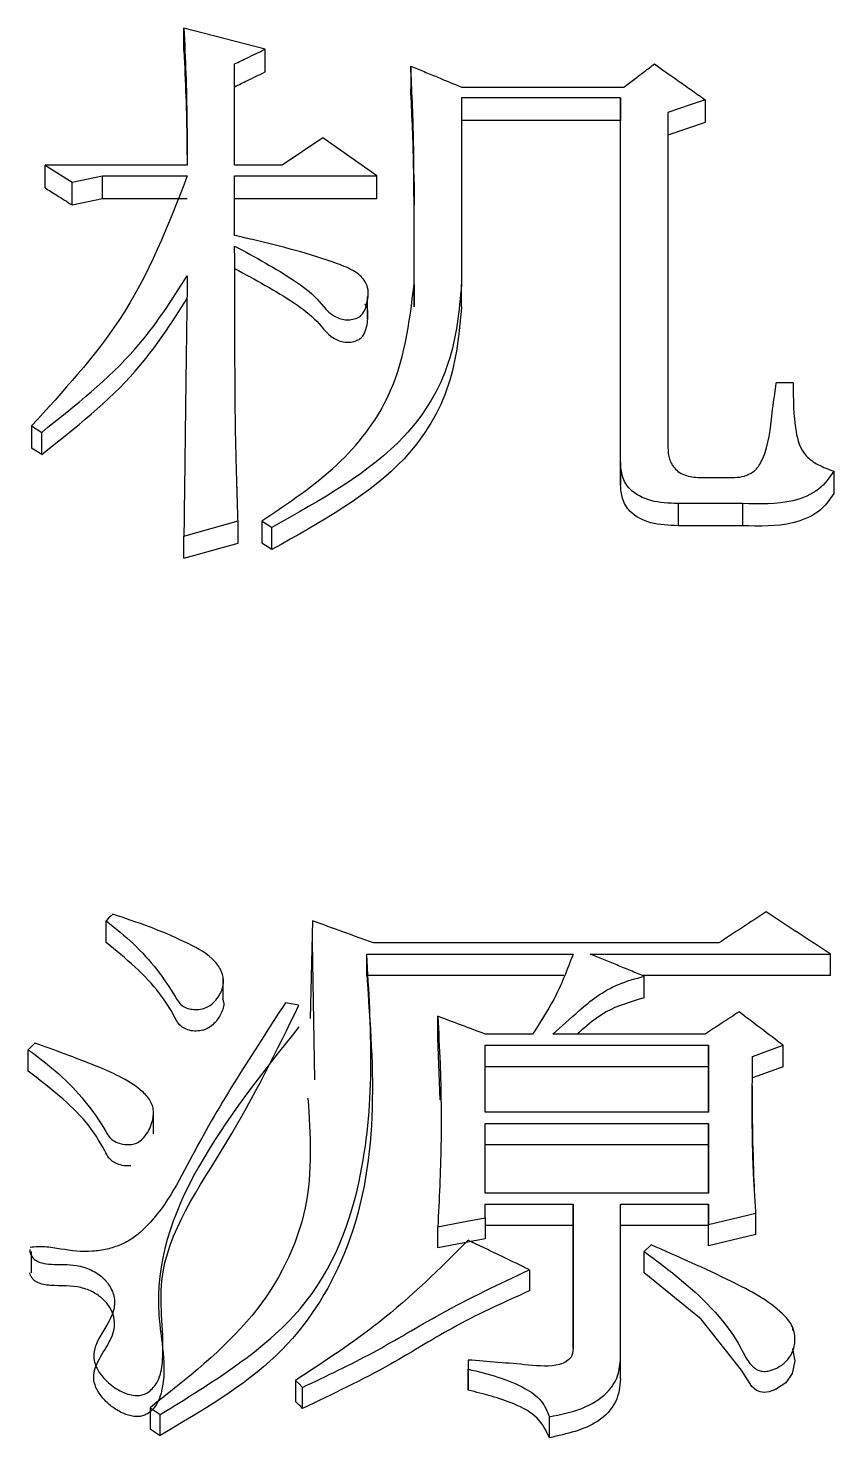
# Model space of a CAD drawing. Header units: millimetres. Extents: x 2344 to 4024, y 1094 to 2282.
# Drawn here: x 2718.552 to 2721.126, y 2088.911 to 2093.414 of the extents above; entities that cross this region are included whole.
import ezdxf

# ---------------------------------------------------------------- set-up
doc = ezdxf.new("R2010")
doc.units = ezdxf.units.MM

msp = doc.modelspace()

# ---------------------------------------------------------------- linework, layer by layer
at = {"color": 7, "linetype": 'Continuous', "lineweight": 25}
for p, q in [((2719.3091, 2093.3472), (2719.0494, 2093.4144)), ((2719.0494, 2093.3415), (2719.0494, 2093.4144)), ((2719.3091, 2093.2745), (2719.3091, 2093.3472)), ((2719.2117, 2092.9763), (2719.2117, 2093.3002)), ((2719.7742, 2093.2934), (2719.7742, 2093.2208)), ((2719.9365, 2093.2261), (2720.4557, 2093.2261)), ((2719.9365, 2093.1924), (2719.9365, 2092.5958)), ((2720.4449, 2093.1924), (2719.9365, 2093.1924)), ((2720.4449, 2092.0268), (2720.4449, 2093.1924)), ((2720.4449, 2093.1924), (2720.4449, 2093.1199)), ((2720.7153, 2093.1857), (2720.7153, 2093.1132)), ((2720.4449, 2093.1199), (2719.9365, 2093.1199)), ((2720.4449, 2091.9558), (2720.4449, 2093.1199)), ((2720.5963, 2093.1452), (2720.5963, 2092.075)), ((2720.7153, 2093.1132), (2720.5963, 2093.0727)), ((2719.493, 2093.0642), (2719.3631, 2092.9763)), ((2719.666, 2092.9424), (2719.493, 2093.0642)), ((2718.6059, 2092.9763), (2718.6925, 2092.9221)), ((2719.0603, 2092.9763), (2718.6059, 2092.9763)), ((2718.6059, 2092.9041), (2718.6059, 2092.9763)), ((2718.6925, 2092.9221), (2718.7898, 2092.9425)), ((2718.7898, 2092.9425), (2719.0602, 2092.9425)), ((2718.7898, 2092.8702), (2718.7898, 2092.9425)), ((2719.3631, 2092.9763), (2719.2117, 2092.9763)), ((2719.2117, 2092.9425), (2719.666, 2092.9424)), ((2719.2117, 2092.7525), (2719.2117, 2092.9425)), ((2719.666, 2092.8702), (2719.666, 2092.9424)), ((2718.6925, 2092.8499), (2718.6925, 2092.9221)), ((2719.785, 2092.5958), (2719.785, 2092.9221)), ((2719.785, 2092.9221), (2719.785, 2092.8499)), ((2718.6925, 2092.8499), (2718.7898, 2092.8702)), ((2718.7898, 2092.8702), (2719.0602, 2092.8702)), ((2719.2117, 2092.8702), (2719.666, 2092.8702)), ((2719.785, 2092.5241), (2719.785, 2092.8499)), ((2719.785, 2092.5958), (2719.785, 2092.5241)), ((2719.9365, 2092.5241), (2719.9365, 2092.5958)), ((2719.6367, 2092.4845), (2719.6367, 2092.557)), ((2720.9966, 2092.2812), (2720.9425, 2092.2812)), ((2718.5627, 2092.1439), (2718.5951, 2092.1233)), ((2718.5627, 2092.1439), (2718.5627, 2092.0727)), ((2718.5951, 2092.0521), (2718.5951, 2092.1233)), ((2718.5951, 2092.0521), (2718.5627, 2092.0727)), ((2720.4449, 2092.0268), (2720.4449, 2091.9558)), ((2721.1264, 2091.9993), (2721.1264, 2091.9283)), ((2720.7045, 2091.9785), (2720.8019, 2091.9785)), ((2720.8343, 2091.8957), (2720.6288, 2091.8957)), ((2720.6288, 2091.8957), (2720.6288, 2091.8248)), ((2720.8343, 2091.8957), (2720.8343, 2091.8248)), ((2719.0495, 2091.792), (2719.2225, 2091.8404)), ((2719.2225, 2091.7696), (2719.2225, 2091.8404)), ((2719.3307, 2091.7489), (2719.3307, 2091.8196)), ((2720.8343, 2091.8248), (2720.6288, 2091.8248)), ((2719.0495, 2091.7212), (2719.0495, 2091.792)), ((2719.3307, 2091.7489), (2719.2982, 2091.7696)), ((2718.8007, 2090.4938), (2718.8007, 2090.563)), ((2719.4605, 2090.5629), (2719.4525, 2090.2512)), ((2719.4675, 2090.0553), (2719.4605, 2090.4938)), ((2720.7586, 2090.4921), (2719.6552, 2090.4921)), ((2719.6336, 2090.4567), (2720.2934, 2090.4567)), ((2719.6336, 2090.3877), (2719.6336, 2090.4567)), ((2720.3475, 2090.4567), (2721.1156, 2090.4567)), ((2721.1156, 2090.3877), (2721.1156, 2090.4567)), ((2719.1747, 2090.3141), (2719.1747, 2090.3838)), ((2720.2639, 2090.3877), (2719.6336, 2090.3877)), ((2721.1156, 2090.3877), (2720.5159, 2090.3877)), ((2720.5206, 2090.3168), (2720.5206, 2090.3857)), ((2719.4173, 2090.2934), (2719.374, 2090.3005)), ((2719.8608, 2090.1891), (2719.8608, 2090.2579)), ((2720.1637, 2090.2009), (2720.0122, 2090.2009)), ((2720.7153, 2090.2009), (2720.2286, 2090.2009)), ((2718.5519, 2090.0826), (2718.5519, 2090.1511)), ((2719.8687, 2089.991), (2719.8608, 2090.1891)), ((2720.0122, 2090.1653), (2720.7261, 2090.1653)), ((2720.0122, 2089.9512), (2720.0122, 2090.1653)), ((2720.7261, 2090.1653), (2720.7261, 2089.9512)), ((2720.7261, 2090.0967), (2720.7261, 2090.1653)), ((2720.9641, 2090.0967), (2720.9641, 2090.1653)), ((2720.8668, 2090.0611), (2720.8668, 2090.1297)), ((2720.7261, 2090.0967), (2720.0122, 2090.0967)), ((2720.7261, 2089.9512), (2720.7261, 2090.0967)), ((2720.9641, 2090.0967), (2720.8668, 2090.0611)), ((2718.9528, 2089.8827), (2718.9528, 2089.9518)), ((2720.7261, 2089.9512), (2720.0122, 2089.9512)), ((2720.0122, 2089.9155), (2720.7261, 2089.9155)), ((2720.0122, 2089.6933), (2720.0122, 2089.9155)), ((2720.7261, 2089.8472), (2720.7261, 2089.9155)), ((2720.7261, 2089.9155), (2720.7261, 2089.6933)), ((2720.7261, 2089.8472), (2720.0122, 2089.8472)), ((2720.7261, 2089.6933), (2720.7261, 2089.8472)), ((2720.7261, 2089.6933), (2720.0122, 2089.6933)), ((2720.0122, 2089.6574), (2720.2935, 2089.6574)), ((2720.0122, 2089.6143), (2720.0122, 2089.6574)), ((2720.2935, 2089.6574), (2720.2935, 2089.1959)), ((2720.2935, 2089.5894), (2720.2935, 2089.6574)), ((2720.4449, 2089.6574), (2720.7261, 2089.6574)), ((2720.4449, 2089.1669), (2720.4449, 2089.6574)), ((2720.7261, 2089.6574), (2720.7261, 2089.5927)), ((2720.7261, 2089.5894), (2720.7261, 2089.6574)), ((2720.0122, 2089.6143), (2720.0122, 2089.5464)), ((2720.8776, 2089.5607), (2720.8776, 2089.6286)), ((2719.8608, 2089.5177), (2719.8608, 2089.5855)), ((2720.2935, 2089.5894), (2720.0122, 2089.5894)), ((2720.2935, 2089.1958), (2720.2935, 2089.5894)), ((2720.7261, 2089.5894), (2720.4449, 2089.5894)), ((2720.7261, 2089.5248), (2720.7261, 2089.5927)), ((2720.7261, 2089.5248), (2720.7261, 2089.5894)), ((2720.8776, 2089.5607), (2720.7261, 2089.5248)), ((2720.0122, 2089.5464), (2719.8608, 2089.5177)), ((2720.5423, 2089.5279), (2720.5206, 2089.5063)), ((2718.5627, 2089.4381), (2718.5627, 2089.5059)), ((2720.1536, 2089.4483), (2720.1536, 2089.3806)), ((2720.9954, 2089.254), (2720.9954, 2089.2629)), ((2719.9581, 2089.1597), (2719.9581, 2089.1307)), ((2719.9581, 2089.1597), (2719.9581, 2089.0924)), ((2720.4449, 2089.0996), (2720.4449, 2089.1669)), ((2720.9954, 2089.1948), (2720.9954, 2089.1962)), ((2719.9581, 2089.0634), (2719.9581, 2089.1307)), ((2719.4065, 2089.0944), (2719.4065, 2089.0272)), ((2719.4284, 2089.0052), (2719.4284, 2089.0724)), ((2718.9413, 2089.0074), (2718.9737, 2088.9856)), ((2718.9413, 2089.0074), (2718.9413, 2088.9403)), ((2718.9737, 2088.9186), (2718.9737, 2088.9856)), ((2720.2177, 2088.9113), (2720.2177, 2088.9783))]:
    msp.add_line(p, q, dxfattribs=at)
at = {"color": 7, "linetype": 'Continuous', "lineweight": 25, "flags": 128}
for points in [[(2720.7153, 2093.1857), (2720.6705, 2093.1704), (2720.6334, 2093.1578), (2720.5963, 2093.1452)], [(2719.2982, 2091.8404), (2719.3064, 2091.8352), (2719.3145, 2091.83), (2719.3226, 2091.8248), (2719.3307, 2091.8196)], [(2719.2982, 2091.8404), (2719.2982, 2091.8094), (2719.2982, 2091.7895), (2719.2982, 2091.7696)], [(2719.0495, 2091.7212), (2719.0959, 2091.7342), (2719.1424, 2091.7472), (2719.2225, 2091.7696)], [(2718.8223, 2090.5842), (2718.8168, 2090.5788), (2718.8088, 2090.5708), (2718.8007, 2090.5629)], [(2718.5735, 2090.1725), (2718.568, 2090.1671), (2718.56, 2090.1591), (2718.5519, 2090.1511)], [(2720.8668, 2090.1297), (2720.9155, 2090.1475), (2720.9641, 2090.1653)], [(2719.8608, 2089.5855), (2719.9365, 2089.5999), (2720.0122, 2089.6143)], [(2720.7261, 2089.5927), (2720.8019, 2089.6107), (2720.8776, 2089.6286)], [(2720.5206, 2089.4386), (2720.5206, 2089.4633), (2720.5206, 2089.4848), (2720.5206, 2089.5063)], [(2720.9942, 2089.195), (2721.0019, 2089.1576), (2720.9931, 2089.1164), (2720.973, 2089.0874), (2720.9405, 2089.0652), (2720.9201, 2089.0582), (2720.9033, 2089.0563), (2720.8905, 2089.0581), (2720.8792, 2089.0628), (2720.8642, 2089.075), (2720.8311, 2089.1269), (2720.7029, 2089.2907), (2720.5206, 2089.4386), (2720.5206, 2089.4386)], [(2719.4065, 2089.0944), (2719.4174, 2089.0835), (2719.4283, 2089.0725)], [(2719.4283, 2089.0053), (2719.4228, 2089.0108), (2719.4173, 2089.0164), (2719.4065, 2089.0272)], [(2718.9413, 2088.9403), (2718.9575, 2088.9294), (2718.9737, 2088.9186)]]:
    msp.add_lwpolyline(points, dxfattribs=at)
at = {"color": 7, "linetype": 'Continuous', "lineweight": 25}
for points, knots in [([(2719.0494, 2093.4144), (2719.0518, 2093.3658), (2719.0564, 2093.2687), (2719.0594, 2093.1227), (2719.06, 2093.0251), (2719.0603, 2092.9763)], [0, 0, 0, 0, 0.334125, 0.667044, 1, 1, 1, 1]), ([(2719.2117, 2093.3002), (2719.2253, 2093.3067), (2719.2484, 2093.3179), (2719.2808, 2093.3336), (2719.2996, 2093.3427), (2719.3091, 2093.3472)], [0, 0, 0, 0, 0.419956, 0.7099794, 1, 1, 1, 1]), ([(2719.0494, 2093.3415), (2719.0518, 2093.2929), (2719.0564, 2093.196), (2719.059, 2093.0742), (2719.0595, 2093.0009), (2719.0597, 2092.9763)], [0, 0, 0, 0, 0.400506, 0.798788, 1, 1, 1, 1]), ([(2720.4557, 2093.2261), (2720.467, 2093.2347), (2720.4888, 2093.2513), (2720.5213, 2093.276), (2720.5425, 2093.2921), (2720.553, 2093.3001)], [0, 0, 0, 0, 0.34784, 0.673919, 1, 1, 1, 1]), ([(2720.553, 2093.3001), (2720.5765, 2093.2836), (2720.6153, 2093.2562), (2720.6694, 2093.2181), (2720.7, 2093.1965), (2720.7153, 2093.1857)], [0, 0, 0, 0, 0.434497, 0.717248, 1, 1, 1, 1]), ([(2719.2117, 2093.2275), (2719.2253, 2093.2341), (2719.2484, 2093.2452), (2719.2808, 2093.2609), (2719.2996, 2093.2699), (2719.3091, 2093.2745)], [0, 0, 0, 0, 0.420135, 0.710066, 1, 1, 1, 1]), ([(2719.785, 2092.9221), (2719.7846, 2092.9697), (2719.784, 2093.0555), (2719.7799, 2093.1793), (2719.7761, 2093.2554), (2719.7742, 2093.2934)], [0, 0, 0, 0, 0.382976, 0.691466, 1, 1, 1, 1]), ([(2719.7742, 2093.2934), (2719.7886, 2093.2875), (2719.8174, 2093.2755), (2719.8715, 2093.2531), (2719.9112, 2093.2366), (2719.9365, 2093.2261)], [0, 0, 0, 0, 0.266473, 0.532946, 1, 1, 1, 1]), ([(2719.785, 2092.8499), (2719.7846, 2092.8975), (2719.784, 2092.9832), (2719.7799, 2093.1068), (2719.7761, 2093.1828), (2719.7742, 2093.2208)], [0, 0, 0, 0, 0.383474, 0.691715, 1, 1, 1, 1]), ([(2719.0602, 2092.9425), (2718.9995, 2092.7851), (2718.8905, 2092.5026), (2718.6634, 2092.254), (2718.5627, 2092.1439)], [0, 0, 0, 0, 0.556811, 1, 1, 1, 1]), ([(2718.6059, 2092.9041), (2718.6183, 2092.8963), (2718.6389, 2092.8834), (2718.6677, 2092.8654), (2718.6842, 2092.8551), (2718.6925, 2092.8499)], [0, 0, 0, 0, 0.428611, 0.714305, 1, 1, 1, 1]), ([(2719.2117, 2092.7185), (2719.2774, 2092.683), (2719.3723, 2092.6317), (2719.4792, 2092.5531), (2719.5133, 2092.4969), (2719.5599, 2092.4829), (2719.5797, 2092.4823), (2719.5987, 2092.486), (2719.6139, 2092.494), (2719.6263, 2092.5081), (2719.6358, 2092.5388), (2719.6429, 2092.5752), (2719.6257, 2092.6131), (2719.5932, 2092.6413), (2719.4738, 2092.6887), (2719.3422, 2092.7217), (2719.2306, 2092.748), (2719.2117, 2092.7525)], [0, 0, 0, 0, 0.209542, 0.302718, 0.395823, 0.412031, 0.428214, 0.444989, 0.461063, 0.475111, 0.504204, 0.574217, 0.604801, 0.646447, 0.701904, 0.949434, 1, 1, 1, 1]), ([(2719.2225, 2091.8404), (2719.2223, 2091.8489), (2719.2217, 2091.866), (2719.221, 2091.8873), (2719.2205, 2091.9043), (2719.2201, 2091.9171), (2719.2197, 2091.9299), (2719.2193, 2091.9426), (2719.219, 2091.9554), (2719.2185, 2091.9724), (2719.2178, 2091.9937), (2719.2171, 2092.0192), (2719.2165, 2092.0447), (2719.2159, 2092.0701), (2719.2153, 2092.0956), (2719.2148, 2092.1211), (2719.2142, 2092.155), (2719.213, 2092.2482), (2719.2128, 2092.3497), (2719.2124, 2092.4383), (2719.2123, 2092.4636), (2719.2123, 2092.4762), (2719.2122, 2092.4931), (2719.2122, 2092.5099), (2719.2121, 2092.5268), (2719.2121, 2092.5394), (2719.2121, 2092.552), (2719.212, 2092.5647), (2719.212, 2092.5773), (2719.212, 2092.5899), (2719.212, 2092.6025), (2719.2119, 2092.6151), (2719.2119, 2092.6256), (2719.2119, 2092.634), (2719.2119, 2092.6403), (2719.2119, 2092.6466), (2719.2118, 2092.6529), (2719.2118, 2092.6592), (2719.2118, 2092.6655), (2719.2118, 2092.6739), (2719.2118, 2092.6823), (2719.2118, 2092.6907), (2719.2117, 2092.697), (2719.2117, 2092.7033), (2719.2117, 2092.7105), (2719.2117, 2092.7155), (2719.2117, 2092.7185)], [0, 0, 0, 0, 0.028899, 0.057798, 0.072248, 0.086697, 0.101147, 0.115596, 0.130046, 0.144495, 0.173394, 0.202293, 0.231192, 0.260091, 0.28899, 0.317889, 0.346789, 0.404587, 0.63578, 0.693578, 0.708028, 0.722478, 0.736927, 0.765826, 0.780276, 0.794725, 0.809175, 0.823624, 0.838074, 0.852523, 0.866973, 0.881422, 0.895872, 0.903096, 0.910321, 0.917546, 0.924771, 0.931996, 0.93922, 0.946445, 0.960895, 0.968119, 0.975344, 0.982569, 0.989794, 1, 1, 1, 1]), ([(2718.5951, 2092.1233), (2718.7025, 2092.2088), (2718.8929, 2092.3604), (2719.0094, 2092.5434), (2719.0602, 2092.6231)], [0, 0, 0, 0, 0.564151, 1, 1, 1, 1]), ([(2719.0603, 2092.6231), (2719.0589, 2092.5212), (2719.0574, 2092.4129), (2719.0559, 2092.2977), (2719.0556, 2092.2721), (2719.0552, 2092.2465), (2719.0549, 2092.2209), (2719.0546, 2092.1952), (2719.0542, 2092.1695), (2719.0539, 2092.1439), (2719.0536, 2092.1182), (2719.0533, 2092.0925), (2719.0529, 2092.0668), (2719.0526, 2092.0411), (2719.0523, 2092.0153), (2719.0519, 2091.9832), (2719.0516, 2091.9574), (2719.0512, 2091.9316), (2719.0509, 2091.9058), (2719.0506, 2091.88), (2719.0503, 2091.8542), (2719.05, 2091.8381), (2719.0499, 2091.8229), (2719.0497, 2091.8086), (2719.0495, 2091.7975), (2719.0495, 2091.792)], [0, 0, 0, 0, 0.37025, 0.393391, 0.416531, 0.462812, 0.485953, 0.509093, 0.555374, 0.578515, 0.601655, 0.647937, 0.671077, 0.694218, 0.740499, 0.763639, 0.80992, 0.833061, 0.856201, 0.902482, 0.925623, 0.948764, 0.960334, 0.980167, 1, 1, 1, 1]), ([(2719.2117, 2092.6466), (2719.2774, 2092.6111), (2719.3722, 2092.56), (2719.4788, 2092.4815), (2719.5129, 2092.4261), (2719.5587, 2092.4115), (2719.5784, 2092.4106), (2719.5976, 2092.414), (2719.6131, 2092.4218), (2719.6257, 2092.4355), (2719.6354, 2092.4636), (2719.6393, 2092.4968), (2719.6361, 2092.5248), (2719.6285, 2092.533), (2719.6281, 2092.5334)], [0, 0, 0, 0, 0.350045, 0.504704, 0.659256, 0.686265, 0.713234, 0.741261, 0.768308, 0.791944, 0.838677, 0.940849, 0.997309, 1, 1, 1, 1]), ([(2719.2982, 2091.8404), (2719.3834, 2091.8973), (2719.5516, 2092.0098), (2719.7459, 2092.2688), (2719.7702, 2092.4724), (2719.785, 2092.5958)], [0, 0, 0, 0, 0.287344, 0.567754, 1, 1, 1, 1]), ([(2719.9365, 2092.5958), (2719.929, 2092.512), (2719.9141, 2092.3433), (2719.7423, 2092.0495), (2719.4879, 2091.9075), (2719.3307, 2091.8196)], [0, 0, 0, 0, 0.274101, 0.551296, 1, 1, 1, 1]), ([(2718.5951, 2092.0521), (2718.7025, 2092.1375), (2718.8928, 2092.2889), (2719.0094, 2092.4717), (2719.0602, 2092.5513)], [0, 0, 0, 0, 0.56421, 1, 1, 1, 1]), ([(2719.9365, 2092.5241), (2719.929, 2092.4403), (2719.9141, 2092.2718), (2719.7423, 2091.9784), (2719.4879, 2091.8366), (2719.3307, 2091.7489)], [0, 0, 0, 0, 0.274008, 0.551158, 1, 1, 1, 1]), ([(2720.8019, 2091.9785), (2720.8126, 2091.9791), (2720.8341, 2091.9802), (2720.8618, 2091.9909), (2720.885, 2092.0104), (2720.9181, 2092.0742), (2720.9265, 2092.1678), (2720.9379, 2092.249), (2720.9425, 2092.2812)], [0, 0, 0, 0, 0.06555, 0.131385, 0.187199, 0.284615, 0.7156, 1, 1, 1, 1]), ([(2720.9966, 2092.2812), (2720.9967, 2092.2299), (2720.9969, 2092.152), (2721.0208, 2092.0572), (2721.0758, 2092.0178), (2721.1094, 2092.0055), (2721.1264, 2091.9993)], [0, 0, 0, 0, 0.492388, 0.748171, 0.872567, 1, 1, 1, 1]), ([(2720.5963, 2092.075), (2720.5969, 2092.0638), (2720.598, 2092.0413), (2720.6114, 2092.0135), (2720.6321, 2091.9945), (2720.6616, 2091.9811), (2720.6876, 2091.9796), (2720.7045, 2091.9785)], [0, 0, 0, 0, 0.24079, 0.483382, 0.613891, 0.747761, 1, 1, 1, 1]), ([(2720.6288, 2091.8957), (2720.5991, 2091.8968), (2720.5412, 2091.8991), (2720.4738, 2091.9349), (2720.4479, 2091.9823), (2720.4459, 2092.012), (2720.4449, 2092.0268)], [0, 0, 0, 0, 0.294497, 0.575733, 0.789018, 1, 1, 1, 1]), ([(2721.1264, 2091.9993), (2721.1125, 2091.9788), (2721.0843, 2091.9373), (2720.9772, 2091.8914), (2720.8892, 2091.8941), (2720.8343, 2091.8957)], [0, 0, 0, 0, 0.2689236, 0.5440594, 1, 1, 1, 1]), ([(2720.6288, 2091.8248), (2720.5991, 2091.826), (2720.5412, 2091.8282), (2720.4738, 2091.864), (2720.4479, 2091.9113), (2720.4459, 2091.941), (2720.4449, 2091.9558)], [0, 0, 0, 0, 0.29468, 0.575963, 0.789151, 1, 1, 1, 1]), ([(2721.1264, 2091.9283), (2721.1125, 2091.9078), (2721.0843, 2091.8664), (2720.9771, 2091.8206), (2720.8892, 2091.8232), (2720.8343, 2091.8248)], [0, 0, 0, 0, 0.268765, 0.5438974, 1, 1, 1, 1]), ([(2718.8007, 2090.5629), (2718.8307, 2090.5389), (2718.9212, 2090.4663), (2718.9914, 2090.3736), (2719.0322, 2090.3022), (2719.0468, 2090.2886), (2719.0658, 2090.2812), (2719.0867, 2090.2787), (2719.108, 2090.2808), (2719.1304, 2090.2895), (2719.1538, 2090.3095), (2719.1721, 2090.3388), (2719.1787, 2090.3747), (2719.1678, 2090.41), (2719.131, 2090.4562), (2719.0479, 2090.4992), (2718.9401, 2090.5446), (2718.8617, 2090.5709), (2718.8223, 2090.5842)], [0, 0, 0, 0, 0.117103, 0.353724, 0.376614, 0.395602, 0.414782, 0.431323, 0.450524, 0.470069, 0.496423, 0.543443, 0.584386, 0.625263, 0.671715, 0.773941, 0.886489, 1, 1, 1, 1]), ([(2720.91, 2090.5912), (2720.8848, 2090.5747), (2720.8343, 2090.5417), (2720.7838, 2090.5086), (2720.7586, 2090.4921)], [0, 0, 0, 0, 0.499999, 1, 1, 1, 1]), ([(2721.1156, 2090.4567), (2721.0813, 2090.4791), (2721.0128, 2090.524), (2720.9443, 2090.5688), (2720.91, 2090.5912)], [0, 0, 0, 0, 0.5, 1, 1, 1, 1]), ([(2719.1728, 2090.3142), (2719.1741, 2090.3108), (2719.1799, 2090.2948), (2719.1693, 2090.2661), (2719.1514, 2090.2383), (2719.129, 2090.2201), (2719.1069, 2090.2116), (2719.0833, 2090.2099), (2719.0614, 2090.2134), (2719.0417, 2090.2233), (2719.0283, 2090.239), (2719.0093, 2090.2765), (2718.9703, 2090.3384), (2718.8949, 2090.4171), (2718.8323, 2090.4681), (2718.8007, 2090.4938)], [0, 0, 0, 0, 0.021403, 0.100058, 0.170578, 0.207877, 0.245607, 0.2775, 0.3105, 0.342312, 0.37979, 0.420748, 0.584742, 0.790782, 1, 1, 1, 1]), ([(2718.9737, 2088.9856), (2719.1416, 2089.089), (2719.4712, 2089.2919), (2719.6707, 2089.8417), (2719.6477, 2090.2236), (2719.6336, 2090.4567)], [0, 0, 0, 0, 0.287943, 0.565415, 1, 1, 1, 1]), ([(2720.2934, 2090.4567), (2720.2748, 2090.4077), (2720.2416, 2090.3198), (2720.1876, 2090.2374), (2720.1637, 2090.2009)], [0, 0, 0, 0, 0.557901, 1, 1, 1, 1]), ([(2720.5206, 2090.3857), (2720.506, 2090.3917), (2720.4767, 2090.4038), (2720.419, 2090.4274), (2720.3759, 2090.445), (2720.3475, 2090.4567)], [0, 0, 0, 0, 0.253937, 0.507874, 1, 1, 1, 1]), ([(2719.6336, 2090.3877), (2719.6564, 2090.0862), (2719.6882, 2089.6644), (2719.3705, 2089.1516), (2719.1075, 2088.9972), (2718.9737, 2088.9186)], [0, 0, 0, 0, 0.5518, 0.771887, 1, 1, 1, 1]), ([(2720.2286, 2090.2009), (2720.2562, 2090.2258), (2720.3019, 2090.2668), (2720.3677, 2090.3231), (2720.4373, 2090.3631), (2720.4926, 2090.3781), (2720.5206, 2090.3857)], [0, 0, 0, 0, 0.3349013, 0.5525999, 0.7736255, 1, 1, 1, 1]), ([(2718.5571, 2089.5125), (2718.5574, 2089.5079), (2718.5579, 2089.4986), (2718.5661, 2089.486), (2718.5785, 2089.4758), (2718.599, 2089.468), (2718.6423, 2089.4638), (2718.6972, 2089.4671), (2718.7542, 2089.4492), (2718.7926, 2089.4235), (2718.8194, 2089.3888), (2718.8316, 2089.3476), (2718.8188, 2089.287), (2718.7765, 2089.2347), (2718.757, 2089.175), (2718.77, 2089.1282), (2718.8038, 2089.0883), (2718.8425, 2089.0613), (2718.8749, 2089.049), (2718.8971, 2089.0455), (2718.9161, 2089.0475), (2718.9337, 2089.0547), (2718.954, 2089.0717), (2718.9758, 2089.107), (2718.9914, 2089.2242), (2718.9389, 2089.4891), (2719.204, 2089.8571), (2719.346, 2090.1477), (2719.4173, 2090.2934)], [0, 0, 0, 0, 0.006979, 0.013925, 0.020645, 0.027359, 0.039158, 0.068779, 0.087565, 0.106337, 0.125711, 0.147046, 0.168852, 0.216529, 0.237968, 0.259695, 0.286308, 0.307882, 0.318004, 0.326525, 0.332753, 0.33899, 0.348555, 0.366353, 0.396306, 0.524136, 0.761431, 1, 1, 1, 1]), ([(2719.374, 2090.3005), (2719.2698, 2090.1413), (2719.1133, 2089.9019), (2718.9858, 2089.6315), (2718.8848, 2089.5463), (2718.8471, 2089.5267), (2718.8041, 2089.5129), (2718.7396, 2089.503), (2718.6722, 2089.5109), (2718.607, 2089.5233), (2718.5739, 2089.5208), (2718.5581, 2089.5197)], [0, 0, 0, 0, 0.492538, 0.740191, 0.77071, 0.80144, 0.832707, 0.864862, 0.933359, 0.96806, 1, 1, 1, 1]), ([(2720.5206, 2090.3168), (2720.4777, 2090.3043), (2720.4077, 2090.2838), (2720.3453, 2090.2349), (2720.3164, 2090.2099), (2720.306, 2090.2009)], [0, 0, 0, 0, 0.503492, 0.820845, 1, 1, 1, 1]), ([(2719.8608, 2090.2579), (2719.8634, 2090.2076), (2719.8706, 2090.0711), (2719.8738, 2089.847), (2719.8651, 2089.6727), (2719.8608, 2089.5855)], [0, 0, 0, 0, 0.225447, 0.61244, 1, 1, 1, 1]), ([(2720.8235, 2090.2721), (2720.8055, 2090.2602), (2720.7694, 2090.2365), (2720.7334, 2090.2128), (2720.7153, 2090.2009)], [0, 0, 0, 0, 0.499999, 1, 1, 1, 1]), ([(2720.9641, 2090.1653), (2720.9407, 2090.1831), (2720.8938, 2090.2187), (2720.8469, 2090.2543), (2720.8235, 2090.2721)], [0, 0, 0, 0, 0.499999, 1, 1, 1, 1]), ([(2719.4173, 2090.2246), (2719.1817, 2089.9283), (2718.8878, 2089.5584), (2718.9999, 2089.1308), (2718.97, 2089.031), (2718.9561, 2089.0083), (2718.9411, 2088.9934), (2718.9284, 2088.985), (2718.9136, 2088.9798), (2718.8975, 2088.9786), (2718.8807, 2088.9808), (2718.8572, 2088.9878), (2718.8288, 2089.0029), (2718.7991, 2089.0272), (2718.7756, 2089.0559), (2718.7611, 2089.087), (2718.7605, 2089.1295), (2718.7871, 2089.1785), (2718.8177, 2089.2253), (2718.8296, 2089.2664), (2718.8271, 2089.2977), (2718.8145, 2089.3278), (2718.7923, 2089.3551), (2718.7609, 2089.3775), (2718.7052, 2089.3994), (2718.648, 2089.3955), (2718.6006, 2089.4003), (2718.5829, 2089.406), (2718.5715, 2089.4135), (2718.5646, 2089.4209), (2718.5593, 2089.4292), (2718.5579, 2089.4352), (2718.5573, 2089.4381)], [0, 0, 0, 0, 0.497456, 0.620857, 0.636346, 0.651276, 0.658077, 0.664325, 0.67016, 0.675991, 0.682204, 0.688976, 0.70417, 0.720933, 0.738108, 0.754604, 0.770049, 0.801248, 0.833208, 0.848775, 0.864425, 0.880247, 0.89615, 0.91217, 0.928663, 0.965077, 0.973828, 0.982053, 0.986245, 0.990754, 0.995583, 1, 1, 1, 1]), ([(2718.5519, 2090.1511), (2718.5854, 2090.1259), (2718.6869, 2090.0494), (2718.7662, 2089.9499), (2718.81, 2089.8716), (2718.8273, 2089.8577), (2718.8487, 2089.8496), (2718.8706, 2089.8469), (2718.8907, 2089.8493), (2718.9084, 2089.8572), (2718.9316, 2089.8793), (2718.948, 2089.9135), (2718.9559, 2089.9558), (2718.9422, 2089.9929), (2718.8862, 2090.0489), (2718.7557, 2090.1064), (2718.6379, 2090.1491), (2718.5735, 2090.1725)], [0, 0, 0, 0, 0.118687, 0.359196, 0.382949, 0.402078, 0.421221, 0.441113, 0.455768, 0.470498, 0.490908, 0.548404, 0.590662, 0.633125, 0.674263, 0.821867, 1, 1, 1, 1]), ([(2720.8776, 2089.6286), (2720.876, 2089.6517), (2720.8736, 2089.6862), (2720.871, 2089.7322), (2720.8693, 2089.7667), (2720.8684, 2089.7926), (2720.8677, 2089.8127), (2720.8673, 2089.8271), (2720.8669, 2089.8443), (2720.8666, 2089.8616), (2720.8663, 2089.8759), (2720.8661, 2089.8903), (2720.8659, 2089.9047), (2720.8658, 2089.9219), (2720.8657, 2089.9391), (2720.8657, 2089.9563), (2720.8657, 2089.9706), (2720.8657, 2089.985), (2720.8657, 2089.9993), (2720.8658, 2090.0165), (2720.8659, 2090.0308), (2720.866, 2090.0423), (2720.866, 2090.0509), (2720.8661, 2090.058), (2720.8661, 2090.0652), (2720.8662, 2090.0723), (2720.8663, 2090.0809), (2720.8664, 2090.0895), (2720.8664, 2090.0966), (2720.8665, 2090.1038), (2720.8666, 2090.1095), (2720.8666, 2090.1152), (2720.8667, 2090.1195), (2720.8667, 2090.1243), (2720.8668, 2090.1277), (2720.8668, 2090.1297)], [0, 0, 0, 0, 0.137495, 0.206243, 0.274991, 0.343739, 0.360926, 0.3953, 0.429674, 0.464048, 0.498422, 0.515609, 0.549982, 0.584356, 0.61873, 0.653104, 0.687478, 0.704665, 0.739038, 0.773412, 0.807786, 0.824973, 0.84216, 0.859347, 0.86794, 0.885127, 0.902314, 0.919501, 0.936688, 0.945281, 0.962468, 0.971061, 0.979655, 0.988248, 1, 1, 1, 1]), ([(2718.8801, 2089.7805), (2718.8767, 2089.7801), (2718.8656, 2089.7788), (2718.8463, 2089.7822), (2718.8251, 2089.7906), (2718.8074, 2089.8065), (2718.7851, 2089.8513), (2718.7408, 2089.9215), (2718.653, 2090.0049), (2718.5858, 2090.0565), (2718.5519, 2090.0825)], [0, 0, 0, 0, 0.018476, 0.061789, 0.105489, 0.149477, 0.212223, 0.462546, 0.729106, 1, 1, 1, 1]), ([(2720.8726, 2089.7118), (2720.8726, 2089.7118), (2720.8727, 2089.7117), (2720.8711, 2089.751), (2720.8674, 2089.8564), (2720.8667, 2089.9489), (2720.8666, 2090.0074), (2720.8666, 2090.0319), (2720.8666, 2090.0343), (2720.8665, 2090.0356)], [0, 0, 0, 0, 0.00357, 0.023068, 0.457318, 0.686208, 0.826116, 0.905274, 1, 1, 1, 1]), ([(2719.446, 2089.9962), (2719.4536, 2089.8792), (2719.469, 2089.6408), (2719.2918, 2089.2835), (2719.0593, 2089.1003), (2718.9413, 2089.0074)], [0, 0, 0, 0, 0.322113, 0.656114, 1, 1, 1, 1]), ([(2719.9583, 2089.5422), (2719.8672, 2089.452), (2719.7032, 2089.2895), (2719.4978, 2089.1545), (2719.4065, 2089.0944)], [0, 0, 0, 0, 0.55543, 1, 1, 1, 1]), ([(2720.1533, 2089.4485), (2720.1251, 2089.462), (2720.0785, 2089.4845), (2720.0135, 2089.5157), (2719.9767, 2089.5334), (2719.9583, 2089.5422)], [0, 0, 0, 0, 0.433599, 0.716799, 1, 1, 1, 1]), ([(2720.5206, 2089.5063), (2720.561, 2089.4762), (2720.6827, 2089.3851), (2720.8024, 2089.2619), (2720.8501, 2089.1549), (2720.8744, 2089.1325), (2720.8875, 2089.1254), (2720.9032, 2089.1228), (2720.923, 2089.1252), (2720.9485, 2089.135), (2720.9752, 2089.154), (2720.9969, 2089.1857), (2721.005, 2089.2263), (2720.9961, 2089.2711), (2720.9346, 2089.3415), (2720.7757, 2089.4249), (2720.6283, 2089.49), (2720.5423, 2089.5279)], [0, 0, 0, 0, 0.117023, 0.353532, 0.409689, 0.421913, 0.431957, 0.442101, 0.453679, 0.472075, 0.49977, 0.527462, 0.568321, 0.610802, 0.649012, 0.795156, 1, 1, 1, 1]), ([(2718.5627, 2089.4385), (2718.5627, 2089.4415), (2718.5627, 2089.446), (2718.5627, 2089.4507), (2718.5627, 2089.4528), (2718.5627, 2089.4531), (2718.5627, 2089.4533), (2718.5627, 2089.4611), (2718.5627, 2089.4688), (2718.5627, 2089.4922), (2718.5627, 2089.5006), (2718.5627, 2089.5063)], [0, 0, 0, 0, 0.098322, 0.150223, 0.156042, 0.157925, 0.159189, 0.159644, 0.360233, 0.564728, 1, 1, 1, 1]), ([(2719.4284, 2089.0724), (2719.5048, 2089.1085), (2719.6577, 2089.1808), (2719.8848, 2089.3209), (2720.0572, 2089.4026), (2720.1532, 2089.4482)], [0, 0, 0, 0, 0.306675, 0.613603, 1, 1, 1, 1]), ([(2720.1532, 2089.3805), (2720.075, 2089.3454), (2719.9194, 2089.2755), (2719.6958, 2089.132), (2719.5239, 2089.0505), (2719.4284, 2089.0052)], [0, 0, 0, 0, 0.309662, 0.616334, 1, 1, 1, 1]), ([(2720.2935, 2089.1959), (2720.2926, 2089.1862), (2720.2912, 2089.1706), (2720.272, 2089.1537), (2720.2278, 2089.1363), (2720.117, 2089.1474), (2720.0213, 2089.1548), (2719.9581, 2089.1597)], [0, 0, 0, 0, 0.100834, 0.16221, 0.226726, 0.489604, 1, 1, 1, 1]), ([(2720.2177, 2088.9783), (2720.2531, 2088.9855), (2720.3225, 2088.9996), (2720.4013, 2089.0476), (2720.4404, 2089.108), (2720.4434, 2089.1474), (2720.4449, 2089.1669)], [0, 0, 0, 0, 0.292672, 0.574648, 0.788772, 1, 1, 1, 1]), ([(2719.9581, 2089.1307), (2720.0218, 2089.1149), (2720.1096, 2089.0931), (2720.1962, 2089.0316), (2720.2106, 2088.9959), (2720.2177, 2088.9783)], [0, 0, 0, 0, 0.572425, 0.789887, 1, 1, 1, 1]), ([(2719.9581, 2089.0924), (2719.9581, 2089.0891), (2719.9581, 2089.0837), (2719.9581, 2089.0762), (2719.9581, 2089.0698), (2719.9581, 2089.0656), (2719.9581, 2089.0634)], [0, 0, 0, 0, 0.34, 0.56, 0.78, 1, 1, 1, 1]), ([(2720.4449, 2089.0996), (2720.4424, 2089.0747), (2720.4373, 2089.0244), (2720.3626, 2088.9439), (2720.2733, 2088.9238), (2720.2177, 2088.9113)], [0, 0, 0, 0, 0.26941, 0.545308, 1, 1, 1, 1]), ([(2720.2177, 2088.9113), (2720.2073, 2088.9334), (2720.186, 2088.9788), (2720.088, 2089.0313), (2720.0078, 2089.0512), (2719.9581, 2089.0634)], [0, 0, 0, 0, 0.267334, 0.547158, 1, 1, 1, 1])]:
    msp.add_open_spline(points, degree=3, knots=knots, dxfattribs=at)
for points in [[(2719.6552, 2090.4921), (2719.6228, 2090.5039), (2719.5579, 2090.5275), (2719.493, 2090.5511), (2719.4605, 2090.5629)], [(2720.0122, 2090.2009), (2719.987, 2090.2104), (2719.9365, 2090.2294), (2719.886, 2090.2484), (2719.8608, 2090.2579)]]:
    msp.add_open_spline(points, degree=3, dxfattribs=at)

doc.saveas('drawing.dxf')
